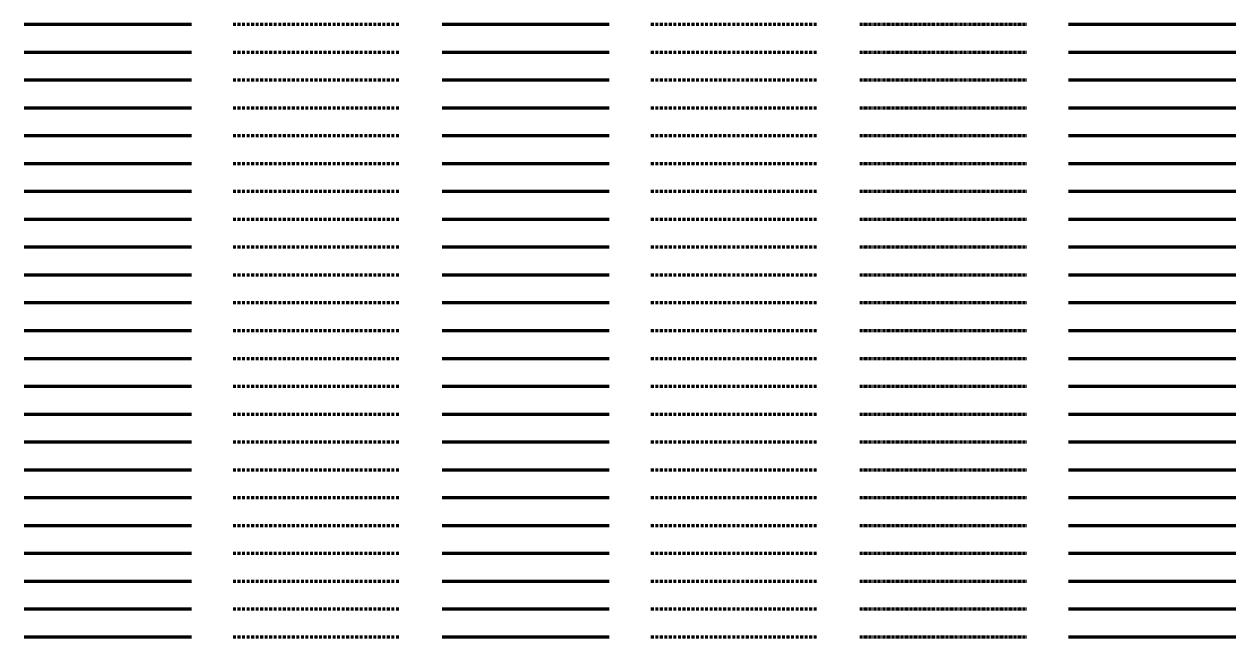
# Model space of a CAD drawing. Header units: metres. Extents: x -170 to 2070, y -13 to 14380.
# Drawn here: x 150 to 1020, y 5840 to 6280 of the extents above; entities that cross this region are included whole.
import ezdxf
from ezdxf.lldxf.tags import DXFTag

# ---------------------------------------------------------------- set-up
doc = ezdxf.new("R2010")
doc.units = ezdxf.units.M
doc.linetypes.add('KL-SO', pattern=[3.25, 2, -1.25])
doc.linetypes.add('KL-VERLATEN-SO', pattern=[3.25, 2, -0.5, 0.25, -0.5])
for name, color, linetype, lineweight in [('B-OI-KL-ET_LS_MANTELBUIS_ST_200-G', 7, 'Continuous', 70), ('B-OI-KL-ET_LS_MANTELBUIS_ST_200-RESERVE-G', 7, 'KL-RESERVE-SO', 70), ('B-OI-KL-ET_LS_MANTELBUIS_ST_200-VERLATEN-G', 7, 'KL-VERLATEN-SO', 70), ('B-OI-KL-ET_LS_MANTELBUIS_ST_216-G', 7, 'Continuous', 70), ('B-OI-KL-ET_LS_MANTELBUIS_ST_216-RESERVE-G', 7, 'KL-RESERVE-SO', 70), ('B-OI-KL-ET_LS_MANTELBUIS_ST_216-VERLATEN-G', 7, 'KL-VERLATEN-SO', 70), ('B-OI-KL-ET_LS_MANTELBUIS_ST_219.1-G', 7, 'Continuous', 70), ('B-OI-KL-ET_LS_MANTELBUIS_ST_219.1-RESERVE-G', 7, 'KL-RESERVE-SO', 70), ('B-OI-KL-ET_LS_MANTELBUIS_ST_219.1-VERLATEN-G', 7, 'KL-VERLATEN-SO', 70), ('B-OI-KL-ET_LS_MANTELBUIS_ST_250-G', 7, 'Continuous', 70), ('B-OI-KL-ET_LS_MANTELBUIS_ST_250-RESERVE-G', 7, 'KL-RESERVE-SO', 70), ('B-OI-KL-ET_LS_MANTELBUIS_ST_250-VERLATEN-G', 7, 'KL-VERLATEN-SO', 70), ('B-OI-KL-ET_LS_MANTELBUIS_ST_260-G', 7, 'Continuous', 70), ('B-OI-KL-ET_LS_MANTELBUIS_ST_260-RESERVE-G', 7, 'KL-RESERVE-SO', 70), ('B-OI-KL-ET_LS_MANTELBUIS_ST_260-VERLATEN-G', 7, 'KL-VERLATEN-SO', 70), ('B-OI-KL-ET_LS_MANTELBUIS_ST_267-G', 7, 'Continuous', 70), ('B-OI-KL-ET_LS_MANTELBUIS_ST_267-RESERVE-G', 7, 'KL-RESERVE-SO', 70), ('B-OI-KL-ET_LS_MANTELBUIS_ST_267-VERLATEN-G', 7, 'KL-VERLATEN-SO', 70), ('B-OI-KL-ET_LS_MANTELBUIS_ST_273-G', 7, 'Continuous', 70), ('B-OI-KL-ET_LS_MANTELBUIS_ST_273-RESERVE-G', 7, 'KL-RESERVE-SO', 70), ('B-OI-KL-ET_LS_MANTELBUIS_ST_273-VERLATEN-G', 7, 'KL-VERLATEN-SO', 70), ('B-OI-KL-ET_LS_MANTELBUIS_ST_280-G', 7, 'Continuous', 70), ('B-OI-KL-ET_LS_MANTELBUIS_ST_280-RESERVE-G', 7, 'KL-RESERVE-SO', 70), ('B-OI-KL-ET_LS_MANTELBUIS_ST_280-VERLATEN-G', 7, 'KL-VERLATEN-SO', 70), ('B-OI-KL-ET_LS_MANTELBUIS_ST_300-G', 7, 'Continuous', 70), ('B-OI-KL-ET_LS_MANTELBUIS_ST_300-RESERVE-G', 7, 'KL-RESERVE-SO', 70), ('B-OI-KL-ET_LS_MANTELBUIS_ST_300-VERLATEN-G', 7, 'KL-VERLATEN-SO', 70), ('B-OI-KL-ET_LS_MANTELBUIS_ST_323.9-G', 7, 'Continuous', 70), ('B-OI-KL-ET_LS_MANTELBUIS_ST_323.9-RESERVE-G', 7, 'KL-RESERVE-SO', 70), ('B-OI-KL-ET_LS_MANTELBUIS_ST_323.9-VERLATEN-G', 7, 'KL-VERLATEN-SO', 70), ('B-OI-KL-ET_LS_MANTELBUIS_ST_368-G', 7, 'Continuous', 70), ('B-OI-KL-ET_LS_MANTELBUIS_ST_368-RESERVE-G', 7, 'KL-RESERVE-SO', 70), ('B-OI-KL-ET_LS_MANTELBUIS_ST_368-VERLATEN-G', 7, 'KL-VERLATEN-SO', 70), ('B-OI-KL-ET_LS_MANTELBUIS_ST_40-G', 7, 'Continuous', 70), ('B-OI-KL-ET_LS_MANTELBUIS_ST_40-RESERVE-G', 7, 'KL-RESERVE-SO', 70), ('B-OI-KL-ET_LS_MANTELBUIS_ST_40-VERLATEN-G', 7, 'KL-VERLATEN-SO', 70), ('B-OI-KL-ET_LS_MANTELBUIS_ST_406.4-G', 7, 'Continuous', 70), ('B-OI-KL-ET_LS_MANTELBUIS_ST_406.4-RESERVE-G', 7, 'KL-RESERVE-SO', 70), ('B-OI-KL-ET_LS_MANTELBUIS_ST_406.4-VERLATEN-G', 7, 'KL-VERLATEN-SO', 70), ('B-OI-KL-ET_LS_MANTELBUIS_ST_419-G', 7, 'Continuous', 70), ('B-OI-KL-ET_LS_MANTELBUIS_ST_419-RESERVE-G', 7, 'KL-RESERVE-SO', 70), ('B-OI-KL-ET_LS_MANTELBUIS_ST_419-VERLATEN-G', 7, 'KL-VERLATEN-SO', 70), ('B-OI-KL-ET_LS_MANTELBUIS_ST_42.4-G', 7, 'Continuous', 70), ('B-OI-KL-ET_LS_MANTELBUIS_ST_42.4-RESERVE-G', 7, 'KL-RESERVE-SO', 70), ('B-OI-KL-ET_LS_MANTELBUIS_ST_42.4-VERLATEN-G', 7, 'KL-VERLATEN-SO', 70), ('B-OI-KL-ET_LS_MANTELBUIS_ST_48.3-G', 7, 'Continuous', 70), ('B-OI-KL-ET_LS_MANTELBUIS_ST_48.3-RESERVE-G', 7, 'KL-RESERVE-SO', 70), ('B-OI-KL-ET_LS_MANTELBUIS_ST_48.3-VERLATEN-G', 7, 'KL-VERLATEN-SO', 70), ('B-OI-KL-ET_LS_MANTELBUIS_ST_50-G', 7, 'Continuous', 70), ('B-OI-KL-ET_LS_MANTELBUIS_ST_50-RESERVE-G', 7, 'KL-RESERVE-SO', 70), ('B-OI-KL-ET_LS_MANTELBUIS_ST_50-VERLATEN-G', 7, 'KL-VERLATEN-SO', 70), ('B-OI-KL-ET_LS_MANTELBUIS_ST_500-G', 7, 'Continuous', 70), ('B-OI-KL-ET_LS_MANTELBUIS_ST_500-RESERVE-G', 7, 'KL-RESERVE-SO', 70), ('B-OI-KL-ET_LS_MANTELBUIS_ST_500-VERLATEN-G', 7, 'KL-VERLATEN-SO', 70), ('B-OI-KL-ET_LS_MANTELBUIS_ST_508-G', 7, 'Continuous', 70), ('B-OI-KL-ET_LS_MANTELBUIS_ST_508-RESERVE-G', 7, 'KL-RESERVE-SO', 70), ('B-OI-KL-ET_LS_MANTELBUIS_ST_508-VERLATEN-G', 7, 'KL-VERLATEN-SO', 70), ('B-OI-KL-ET_LS_MANTELBUIS_ST_521-G', 7, 'Continuous', 70), ('B-OI-KL-ET_LS_MANTELBUIS_ST_521-RESERVE-G', 7, 'KL-RESERVE-SO', 70), ('B-OI-KL-ET_LS_MANTELBUIS_ST_521-VERLATEN-G', 7, 'KL-VERLATEN-SO', 70), ('B-OI-KL-ET_LS_MANTELBUIS_ST_60.3-G', 7, 'Continuous', 70), ('B-OI-KL-ET_LS_MANTELBUIS_ST_60.3-RESERVE-G', 7, 'KL-RESERVE-SO', 70), ('B-OI-KL-ET_LS_MANTELBUIS_ST_60.3-VERLATEN-G', 7, 'KL-VERLATEN-SO', 70), ('B-OI-KL-ET_LS_MANTELBUIS_ST_600-G', 7, 'Continuous', 70), ('B-OI-KL-ET_LS_MANTELBUIS_ST_600-RESERVE-G', 7, 'KL-RESERVE-SO', 70), ('B-OI-KL-ET_LS_MANTELBUIS_ST_600-VERLATEN-G', 7, 'KL-VERLATEN-SO', 70), ('B-OI-KL-ET_LS_MANTELBUIS_ST_609-G', 7, 'Continuous', 70), ('B-OI-KL-ET_LS_MANTELBUIS_ST_609-RESERVE-G', 7, 'KL-RESERVE-SO', 70), ('B-OI-KL-ET_LS_MANTELBUIS_ST_609-VERLATEN-G', 7, 'KL-VERLATEN-SO', 70), ('N-OI-KL-ET_LS_MANTELBUIS_ST_200-G', 10, 'KL-SO', 70), ('N-OI-KL-ET_LS_MANTELBUIS_ST_216-G', 10, 'KL-SO', 70), ('N-OI-KL-ET_LS_MANTELBUIS_ST_219.1-G', 10, 'KL-SO', 70), ('N-OI-KL-ET_LS_MANTELBUIS_ST_250-G', 10, 'KL-SO', 70), ('N-OI-KL-ET_LS_MANTELBUIS_ST_260-G', 10, 'KL-SO', 70), ('N-OI-KL-ET_LS_MANTELBUIS_ST_267-G', 10, 'KL-SO', 70), ('N-OI-KL-ET_LS_MANTELBUIS_ST_273-G', 10, 'KL-SO', 70), ('N-OI-KL-ET_LS_MANTELBUIS_ST_280-G', 10, 'KL-SO', 70), ('N-OI-KL-ET_LS_MANTELBUIS_ST_300-G', 10, 'KL-SO', 70), ('N-OI-KL-ET_LS_MANTELBUIS_ST_323.9-G', 10, 'KL-SO', 70), ('N-OI-KL-ET_LS_MANTELBUIS_ST_368-G', 10, 'KL-SO', 70), ('N-OI-KL-ET_LS_MANTELBUIS_ST_40-G', 10, 'KL-SO', 70), ('N-OI-KL-ET_LS_MANTELBUIS_ST_406.4-G', 10, 'KL-SO', 70), ('N-OI-KL-ET_LS_MANTELBUIS_ST_419-G', 10, 'KL-SO', 70), ('N-OI-KL-ET_LS_MANTELBUIS_ST_42.4-G', 10, 'KL-SO', 70), ('N-OI-KL-ET_LS_MANTELBUIS_ST_48.3-G', 10, 'KL-SO', 70), ('N-OI-KL-ET_LS_MANTELBUIS_ST_50-G', 10, 'KL-SO', 70), ('N-OI-KL-ET_LS_MANTELBUIS_ST_500-G', 10, 'KL-SO', 70), ('N-OI-KL-ET_LS_MANTELBUIS_ST_508-G', 10, 'KL-SO', 70), ('N-OI-KL-ET_LS_MANTELBUIS_ST_521-G', 10, 'KL-SO', 70), ('N-OI-KL-ET_LS_MANTELBUIS_ST_60.3-G', 10, 'KL-SO', 70), ('N-OI-KL-ET_LS_MANTELBUIS_ST_600-G', 10, 'KL-SO', 70), ('N-OI-KL-ET_LS_MANTELBUIS_ST_609-G', 10, 'KL-SO', 70), ('R-OI-KL-ET_LS_MANTELBUIS_ST_200-G', 10, 'KL-SO', 70), ('R-OI-KL-ET_LS_MANTELBUIS_ST_216-G', 10, 'KL-SO', 70), ('R-OI-KL-ET_LS_MANTELBUIS_ST_219.1-G', 10, 'KL-SO', 70), ('R-OI-KL-ET_LS_MANTELBUIS_ST_250-G', 10, 'KL-SO', 70), ('R-OI-KL-ET_LS_MANTELBUIS_ST_260-G', 10, 'KL-SO', 70), ('R-OI-KL-ET_LS_MANTELBUIS_ST_267-G', 10, 'KL-SO', 70), ('R-OI-KL-ET_LS_MANTELBUIS_ST_273-G', 10, 'KL-SO', 70), ('R-OI-KL-ET_LS_MANTELBUIS_ST_280-G', 10, 'KL-SO', 70), ('R-OI-KL-ET_LS_MANTELBUIS_ST_300-G', 10, 'KL-SO', 70), ('R-OI-KL-ET_LS_MANTELBUIS_ST_323.9-G', 10, 'KL-SO', 70), ('R-OI-KL-ET_LS_MANTELBUIS_ST_368-G', 10, 'KL-SO', 70), ('R-OI-KL-ET_LS_MANTELBUIS_ST_40-G', 10, 'KL-SO', 70), ('R-OI-KL-ET_LS_MANTELBUIS_ST_406.4-G', 10, 'KL-SO', 70), ('R-OI-KL-ET_LS_MANTELBUIS_ST_419-G', 10, 'KL-SO', 70), ('R-OI-KL-ET_LS_MANTELBUIS_ST_42.4-G', 10, 'KL-SO', 70), ('R-OI-KL-ET_LS_MANTELBUIS_ST_48.3-G', 10, 'KL-SO', 70), ('R-OI-KL-ET_LS_MANTELBUIS_ST_50-G', 10, 'KL-SO', 70), ('R-OI-KL-ET_LS_MANTELBUIS_ST_500-G', 10, 'KL-SO', 70), ('R-OI-KL-ET_LS_MANTELBUIS_ST_508-G', 10, 'KL-SO', 70), ('R-OI-KL-ET_LS_MANTELBUIS_ST_521-G', 10, 'KL-SO', 70), ('R-OI-KL-ET_LS_MANTELBUIS_ST_60.3-G', 10, 'KL-SO', 70), ('R-OI-KL-ET_LS_MANTELBUIS_ST_600-G', 10, 'KL-SO', 70), ('R-OI-KL-ET_LS_MANTELBUIS_ST_609-G', 10, 'KL-SO', 70), ('V-OI-KL-ET_LS_MANTELBUIS_ST_200-G', 7, 'V-KL-SO', 70), ('V-OI-KL-ET_LS_MANTELBUIS_ST_216-G', 7, 'V-KL-SO', 70), ('V-OI-KL-ET_LS_MANTELBUIS_ST_219.1-G', 7, 'V-KL-SO', 70), ('V-OI-KL-ET_LS_MANTELBUIS_ST_250-G', 7, 'V-KL-SO', 70), ('V-OI-KL-ET_LS_MANTELBUIS_ST_260-G', 7, 'V-KL-SO', 70), ('V-OI-KL-ET_LS_MANTELBUIS_ST_267-G', 7, 'V-KL-SO', 70), ('V-OI-KL-ET_LS_MANTELBUIS_ST_273-G', 7, 'V-KL-SO', 70), ('V-OI-KL-ET_LS_MANTELBUIS_ST_280-G', 7, 'V-KL-SO', 70), ('V-OI-KL-ET_LS_MANTELBUIS_ST_300-G', 7, 'V-KL-SO', 70), ('V-OI-KL-ET_LS_MANTELBUIS_ST_323.9-G', 7, 'V-KL-SO', 70), ('V-OI-KL-ET_LS_MANTELBUIS_ST_368-G', 7, 'V-KL-SO', 70), ('V-OI-KL-ET_LS_MANTELBUIS_ST_40-G', 7, 'V-KL-SO', 70), ('V-OI-KL-ET_LS_MANTELBUIS_ST_406.4-G', 7, 'V-KL-SO', 70), ('V-OI-KL-ET_LS_MANTELBUIS_ST_419-G', 7, 'V-KL-SO', 70), ('V-OI-KL-ET_LS_MANTELBUIS_ST_42.4-G', 7, 'V-KL-SO', 70), ('V-OI-KL-ET_LS_MANTELBUIS_ST_48.3-G', 7, 'V-KL-SO', 70), ('V-OI-KL-ET_LS_MANTELBUIS_ST_50-G', 7, 'V-KL-SO', 70), ('V-OI-KL-ET_LS_MANTELBUIS_ST_500-G', 7, 'V-KL-SO', 70), ('V-OI-KL-ET_LS_MANTELBUIS_ST_508-G', 7, 'V-KL-SO', 70), ('V-OI-KL-ET_LS_MANTELBUIS_ST_521-G', 7, 'V-KL-SO', 70), ('V-OI-KL-ET_LS_MANTELBUIS_ST_60.3-G', 7, 'V-KL-SO', 70), ('V-OI-KL-ET_LS_MANTELBUIS_ST_600-G', 7, 'V-KL-SO', 70), ('V-OI-KL-ET_LS_MANTELBUIS_ST_609-G', 7, 'V-KL-SO', 70)]:
    doc.layers.add(name, color=color, linetype=linetype, lineweight=lineweight)
doc.styles.get("Standard").update_dxf_attribs({"font": 'NLCS-ISO.ttf'})
tags = doc.linetypes.add('KL-RESERVE-SO', pattern='A,7,-2,["RS",Standard,S=1,R=0,X=-1,Y=-0.5],-1.5', length=10.5).pattern_tags.tags
tags[6] = DXFTag(74, 10)
doc.linetypes.add('V-KL-SO', pattern='A,2,[24,nlcs.shx,S=0.75,R=0,X=0,Y=0],2', length=4)

msp = doc.modelspace()

# ---------------------------------------------------------------- linework, layer by layer
at = {"layer": 'B-OI-KL-ET_LS_MANTELBUIS_ST_200-G'}
msp.add_line((150, 5840), (270, 5840), dxfattribs=at)
at = {"layer": 'B-OI-KL-ET_LS_MANTELBUIS_ST_200-RESERVE-G'}
msp.add_line((900, 5840), (1020, 5840), dxfattribs=at)
at = {"layer": 'B-OI-KL-ET_LS_MANTELBUIS_ST_200-VERLATEN-G'}
msp.add_line((750, 5840), (870, 5840), dxfattribs=at)
at = {"layer": 'B-OI-KL-ET_LS_MANTELBUIS_ST_216-G'}
msp.add_line((150, 5860), (270, 5860), dxfattribs=at)
at = {"layer": 'B-OI-KL-ET_LS_MANTELBUIS_ST_216-RESERVE-G'}
msp.add_line((900, 5860), (1020, 5860), dxfattribs=at)
at = {"layer": 'B-OI-KL-ET_LS_MANTELBUIS_ST_216-VERLATEN-G'}
msp.add_line((750, 5860), (870, 5860), dxfattribs=at)
at = {"layer": 'B-OI-KL-ET_LS_MANTELBUIS_ST_219.1-G'}
msp.add_line((150, 5880), (270, 5880), dxfattribs=at)
at = {"layer": 'B-OI-KL-ET_LS_MANTELBUIS_ST_219.1-RESERVE-G'}
msp.add_line((900, 5880), (1020, 5880), dxfattribs=at)
at = {"layer": 'B-OI-KL-ET_LS_MANTELBUIS_ST_219.1-VERLATEN-G'}
msp.add_line((750, 5880), (870, 5880), dxfattribs=at)
at = {"layer": 'B-OI-KL-ET_LS_MANTELBUIS_ST_250-G'}
msp.add_line((150, 5900), (270, 5900), dxfattribs=at)
at = {"layer": 'B-OI-KL-ET_LS_MANTELBUIS_ST_250-RESERVE-G'}
msp.add_line((900, 5900), (1020, 5900), dxfattribs=at)
at = {"layer": 'B-OI-KL-ET_LS_MANTELBUIS_ST_250-VERLATEN-G'}
msp.add_line((750, 5900), (870, 5900), dxfattribs=at)
at = {"layer": 'B-OI-KL-ET_LS_MANTELBUIS_ST_260-G'}
msp.add_line((150, 5920), (270, 5920), dxfattribs=at)
at = {"layer": 'B-OI-KL-ET_LS_MANTELBUIS_ST_260-RESERVE-G'}
msp.add_line((900, 5920), (1020, 5920), dxfattribs=at)
at = {"layer": 'B-OI-KL-ET_LS_MANTELBUIS_ST_260-VERLATEN-G'}
msp.add_line((750, 5920), (870, 5920), dxfattribs=at)
at = {"layer": 'B-OI-KL-ET_LS_MANTELBUIS_ST_267-G'}
msp.add_line((150, 5940), (270, 5940), dxfattribs=at)
at = {"layer": 'B-OI-KL-ET_LS_MANTELBUIS_ST_267-RESERVE-G'}
msp.add_line((900, 5940), (1020, 5940), dxfattribs=at)
at = {"layer": 'B-OI-KL-ET_LS_MANTELBUIS_ST_267-VERLATEN-G'}
msp.add_line((750, 5940), (870, 5940), dxfattribs=at)
at = {"layer": 'B-OI-KL-ET_LS_MANTELBUIS_ST_273-G'}
msp.add_line((150, 5960), (270, 5960), dxfattribs=at)
at = {"layer": 'B-OI-KL-ET_LS_MANTELBUIS_ST_273-RESERVE-G'}
msp.add_line((900, 5960), (1020, 5960), dxfattribs=at)
at = {"layer": 'B-OI-KL-ET_LS_MANTELBUIS_ST_273-VERLATEN-G'}
msp.add_line((750, 5960), (870, 5960), dxfattribs=at)
at = {"layer": 'B-OI-KL-ET_LS_MANTELBUIS_ST_280-G'}
msp.add_line((150, 5980), (270, 5980), dxfattribs=at)
at = {"layer": 'B-OI-KL-ET_LS_MANTELBUIS_ST_280-RESERVE-G'}
msp.add_line((900, 5980), (1020, 5980), dxfattribs=at)
at = {"layer": 'B-OI-KL-ET_LS_MANTELBUIS_ST_280-VERLATEN-G'}
msp.add_line((750, 5980), (870, 5980), dxfattribs=at)
at = {"layer": 'B-OI-KL-ET_LS_MANTELBUIS_ST_300-G'}
msp.add_line((150, 6000), (270, 6000), dxfattribs=at)
at = {"layer": 'B-OI-KL-ET_LS_MANTELBUIS_ST_300-RESERVE-G'}
msp.add_line((900, 6000), (1020, 6000), dxfattribs=at)
at = {"layer": 'B-OI-KL-ET_LS_MANTELBUIS_ST_300-VERLATEN-G'}
msp.add_line((750, 6000), (870, 6000), dxfattribs=at)
at = {"layer": 'B-OI-KL-ET_LS_MANTELBUIS_ST_323.9-G'}
msp.add_line((150, 6020), (270, 6020), dxfattribs=at)
at = {"layer": 'B-OI-KL-ET_LS_MANTELBUIS_ST_323.9-RESERVE-G'}
msp.add_line((900, 6020), (1020, 6020), dxfattribs=at)
at = {"layer": 'B-OI-KL-ET_LS_MANTELBUIS_ST_323.9-VERLATEN-G'}
msp.add_line((750, 6020), (870, 6020), dxfattribs=at)
at = {"layer": 'B-OI-KL-ET_LS_MANTELBUIS_ST_368-G'}
msp.add_line((150, 6040), (270, 6040), dxfattribs=at)
at = {"layer": 'B-OI-KL-ET_LS_MANTELBUIS_ST_368-RESERVE-G'}
msp.add_line((900, 6040), (1020, 6040), dxfattribs=at)
at = {"layer": 'B-OI-KL-ET_LS_MANTELBUIS_ST_368-VERLATEN-G'}
msp.add_line((750, 6040), (870, 6040), dxfattribs=at)
at = {"layer": 'B-OI-KL-ET_LS_MANTELBUIS_ST_40-G'}
msp.add_line((150, 6060), (270, 6060), dxfattribs=at)
at = {"layer": 'B-OI-KL-ET_LS_MANTELBUIS_ST_40-RESERVE-G'}
msp.add_line((900, 6060), (1020, 6060), dxfattribs=at)
at = {"layer": 'B-OI-KL-ET_LS_MANTELBUIS_ST_40-VERLATEN-G'}
msp.add_line((750, 6060), (870, 6060), dxfattribs=at)
at = {"layer": 'B-OI-KL-ET_LS_MANTELBUIS_ST_406.4-G'}
msp.add_line((150, 6080), (270, 6080), dxfattribs=at)
at = {"layer": 'B-OI-KL-ET_LS_MANTELBUIS_ST_406.4-RESERVE-G'}
msp.add_line((900, 6080), (1020, 6080), dxfattribs=at)
at = {"layer": 'B-OI-KL-ET_LS_MANTELBUIS_ST_406.4-VERLATEN-G'}
msp.add_line((750, 6080), (870, 6080), dxfattribs=at)
at = {"layer": 'B-OI-KL-ET_LS_MANTELBUIS_ST_419-G'}
msp.add_line((150, 6100), (270, 6100), dxfattribs=at)
at = {"layer": 'B-OI-KL-ET_LS_MANTELBUIS_ST_419-RESERVE-G'}
msp.add_line((900, 6100), (1020, 6100), dxfattribs=at)
at = {"layer": 'B-OI-KL-ET_LS_MANTELBUIS_ST_419-VERLATEN-G'}
msp.add_line((750, 6100), (870, 6100), dxfattribs=at)
at = {"layer": 'B-OI-KL-ET_LS_MANTELBUIS_ST_42.4-G'}
msp.add_line((150, 6120), (270, 6120), dxfattribs=at)
at = {"layer": 'B-OI-KL-ET_LS_MANTELBUIS_ST_42.4-RESERVE-G'}
msp.add_line((900, 6120), (1020, 6120), dxfattribs=at)
at = {"layer": 'B-OI-KL-ET_LS_MANTELBUIS_ST_42.4-VERLATEN-G'}
msp.add_line((750, 6120), (870, 6120), dxfattribs=at)
at = {"layer": 'B-OI-KL-ET_LS_MANTELBUIS_ST_48.3-G'}
msp.add_line((150, 6140), (270, 6140), dxfattribs=at)
at = {"layer": 'B-OI-KL-ET_LS_MANTELBUIS_ST_48.3-RESERVE-G'}
msp.add_line((900, 6140), (1020, 6140), dxfattribs=at)
at = {"layer": 'B-OI-KL-ET_LS_MANTELBUIS_ST_48.3-VERLATEN-G'}
msp.add_line((750, 6140), (870, 6140), dxfattribs=at)
at = {"layer": 'B-OI-KL-ET_LS_MANTELBUIS_ST_50-G'}
msp.add_line((150, 6160), (270, 6160), dxfattribs=at)
at = {"layer": 'B-OI-KL-ET_LS_MANTELBUIS_ST_50-RESERVE-G'}
msp.add_line((900, 6160), (1020, 6160), dxfattribs=at)
at = {"layer": 'B-OI-KL-ET_LS_MANTELBUIS_ST_50-VERLATEN-G'}
msp.add_line((750, 6160), (870, 6160), dxfattribs=at)
at = {"layer": 'B-OI-KL-ET_LS_MANTELBUIS_ST_500-G'}
msp.add_line((150, 6180), (270, 6180), dxfattribs=at)
at = {"layer": 'B-OI-KL-ET_LS_MANTELBUIS_ST_500-RESERVE-G'}
msp.add_line((900, 6180), (1020, 6180), dxfattribs=at)
at = {"layer": 'B-OI-KL-ET_LS_MANTELBUIS_ST_500-VERLATEN-G'}
msp.add_line((750, 6180), (870, 6180), dxfattribs=at)
at = {"layer": 'B-OI-KL-ET_LS_MANTELBUIS_ST_508-G'}
msp.add_line((150, 6200), (270, 6200), dxfattribs=at)
at = {"layer": 'B-OI-KL-ET_LS_MANTELBUIS_ST_508-RESERVE-G'}
msp.add_line((900, 6200), (1020, 6200), dxfattribs=at)
at = {"layer": 'B-OI-KL-ET_LS_MANTELBUIS_ST_508-VERLATEN-G'}
msp.add_line((750, 6200), (870, 6200), dxfattribs=at)
at = {"layer": 'B-OI-KL-ET_LS_MANTELBUIS_ST_521-G'}
msp.add_line((150, 6220), (270, 6220), dxfattribs=at)
at = {"layer": 'B-OI-KL-ET_LS_MANTELBUIS_ST_521-RESERVE-G'}
msp.add_line((900, 6220), (1020, 6220), dxfattribs=at)
at = {"layer": 'B-OI-KL-ET_LS_MANTELBUIS_ST_521-VERLATEN-G'}
msp.add_line((750, 6220), (870, 6220), dxfattribs=at)
at = {"layer": 'B-OI-KL-ET_LS_MANTELBUIS_ST_60.3-G'}
msp.add_line((150, 6240), (270, 6240), dxfattribs=at)
at = {"layer": 'B-OI-KL-ET_LS_MANTELBUIS_ST_60.3-RESERVE-G'}
msp.add_line((900, 6240), (1020, 6240), dxfattribs=at)
at = {"layer": 'B-OI-KL-ET_LS_MANTELBUIS_ST_60.3-VERLATEN-G'}
msp.add_line((750, 6240), (870, 6240), dxfattribs=at)
at = {"layer": 'B-OI-KL-ET_LS_MANTELBUIS_ST_600-G'}
msp.add_line((150, 6260), (270, 6260), dxfattribs=at)
at = {"layer": 'B-OI-KL-ET_LS_MANTELBUIS_ST_600-RESERVE-G'}
msp.add_line((900, 6260), (1020, 6260), dxfattribs=at)
at = {"layer": 'B-OI-KL-ET_LS_MANTELBUIS_ST_600-VERLATEN-G'}
msp.add_line((750, 6260), (870, 6260), dxfattribs=at)
at = {"layer": 'B-OI-KL-ET_LS_MANTELBUIS_ST_609-G'}
msp.add_line((150, 6280), (270, 6280), dxfattribs=at)
at = {"layer": 'B-OI-KL-ET_LS_MANTELBUIS_ST_609-RESERVE-G'}
msp.add_line((900, 6280), (1020, 6280), dxfattribs=at)
at = {"layer": 'B-OI-KL-ET_LS_MANTELBUIS_ST_609-VERLATEN-G'}
msp.add_line((750, 6280), (870, 6280), dxfattribs=at)
at = {"layer": 'N-OI-KL-ET_LS_MANTELBUIS_ST_200-G'}
msp.add_line((300, 5840), (420, 5840), dxfattribs=at)
at = {"layer": 'N-OI-KL-ET_LS_MANTELBUIS_ST_216-G'}
msp.add_line((300, 5860), (420, 5860), dxfattribs=at)
at = {"layer": 'N-OI-KL-ET_LS_MANTELBUIS_ST_219.1-G'}
msp.add_line((300, 5880), (420, 5880), dxfattribs=at)
at = {"layer": 'N-OI-KL-ET_LS_MANTELBUIS_ST_250-G'}
msp.add_line((300, 5900), (420, 5900), dxfattribs=at)
at = {"layer": 'N-OI-KL-ET_LS_MANTELBUIS_ST_260-G'}
msp.add_line((300, 5920), (420, 5920), dxfattribs=at)
at = {"layer": 'N-OI-KL-ET_LS_MANTELBUIS_ST_267-G'}
msp.add_line((300, 5940), (420, 5940), dxfattribs=at)
at = {"layer": 'N-OI-KL-ET_LS_MANTELBUIS_ST_273-G'}
msp.add_line((300, 5960), (420, 5960), dxfattribs=at)
at = {"layer": 'N-OI-KL-ET_LS_MANTELBUIS_ST_280-G'}
msp.add_line((300, 5980), (420, 5980), dxfattribs=at)
at = {"layer": 'N-OI-KL-ET_LS_MANTELBUIS_ST_300-G'}
msp.add_line((300, 6000), (420, 6000), dxfattribs=at)
at = {"layer": 'N-OI-KL-ET_LS_MANTELBUIS_ST_323.9-G'}
msp.add_line((300, 6020), (420, 6020), dxfattribs=at)
at = {"layer": 'N-OI-KL-ET_LS_MANTELBUIS_ST_368-G'}
msp.add_line((300, 6040), (420, 6040), dxfattribs=at)
at = {"layer": 'N-OI-KL-ET_LS_MANTELBUIS_ST_40-G'}
msp.add_line((300, 6060), (420, 6060), dxfattribs=at)
at = {"layer": 'N-OI-KL-ET_LS_MANTELBUIS_ST_406.4-G'}
msp.add_line((300, 6080), (420, 6080), dxfattribs=at)
at = {"layer": 'N-OI-KL-ET_LS_MANTELBUIS_ST_419-G'}
msp.add_line((300, 6100), (420, 6100), dxfattribs=at)
at = {"layer": 'N-OI-KL-ET_LS_MANTELBUIS_ST_42.4-G'}
msp.add_line((300, 6120), (420, 6120), dxfattribs=at)
at = {"layer": 'N-OI-KL-ET_LS_MANTELBUIS_ST_48.3-G'}
msp.add_line((300, 6140), (420, 6140), dxfattribs=at)
at = {"layer": 'N-OI-KL-ET_LS_MANTELBUIS_ST_50-G'}
msp.add_line((300, 6160), (420, 6160), dxfattribs=at)
at = {"layer": 'N-OI-KL-ET_LS_MANTELBUIS_ST_500-G'}
msp.add_line((300, 6180), (420, 6180), dxfattribs=at)
at = {"layer": 'N-OI-KL-ET_LS_MANTELBUIS_ST_508-G'}
msp.add_line((300, 6200), (420, 6200), dxfattribs=at)
at = {"layer": 'N-OI-KL-ET_LS_MANTELBUIS_ST_521-G'}
msp.add_line((300, 6220), (420, 6220), dxfattribs=at)
at = {"layer": 'N-OI-KL-ET_LS_MANTELBUIS_ST_60.3-G'}
msp.add_line((300, 6240), (420, 6240), dxfattribs=at)
at = {"layer": 'N-OI-KL-ET_LS_MANTELBUIS_ST_600-G'}
msp.add_line((300, 6260), (420, 6260), dxfattribs=at)
at = {"layer": 'N-OI-KL-ET_LS_MANTELBUIS_ST_609-G'}
msp.add_line((300, 6280), (420, 6280), dxfattribs=at)
at = {"layer": 'R-OI-KL-ET_LS_MANTELBUIS_ST_200-G'}
msp.add_line((600, 5840), (720, 5840), dxfattribs=at)
at = {"layer": 'R-OI-KL-ET_LS_MANTELBUIS_ST_216-G'}
msp.add_line((600, 5860), (720, 5860), dxfattribs=at)
at = {"layer": 'R-OI-KL-ET_LS_MANTELBUIS_ST_219.1-G'}
msp.add_line((600, 5880), (720, 5880), dxfattribs=at)
at = {"layer": 'R-OI-KL-ET_LS_MANTELBUIS_ST_250-G'}
msp.add_line((600, 5900), (720, 5900), dxfattribs=at)
at = {"layer": 'R-OI-KL-ET_LS_MANTELBUIS_ST_260-G'}
msp.add_line((600, 5920), (720, 5920), dxfattribs=at)
at = {"layer": 'R-OI-KL-ET_LS_MANTELBUIS_ST_267-G'}
msp.add_line((600, 5940), (720, 5940), dxfattribs=at)
at = {"layer": 'R-OI-KL-ET_LS_MANTELBUIS_ST_273-G'}
msp.add_line((600, 5960), (720, 5960), dxfattribs=at)
at = {"layer": 'R-OI-KL-ET_LS_MANTELBUIS_ST_280-G'}
msp.add_line((600, 5980), (720, 5980), dxfattribs=at)
at = {"layer": 'R-OI-KL-ET_LS_MANTELBUIS_ST_300-G'}
msp.add_line((600, 6000), (720, 6000), dxfattribs=at)
at = {"layer": 'R-OI-KL-ET_LS_MANTELBUIS_ST_323.9-G'}
msp.add_line((600, 6020), (720, 6020), dxfattribs=at)
at = {"layer": 'R-OI-KL-ET_LS_MANTELBUIS_ST_368-G'}
msp.add_line((600, 6040), (720, 6040), dxfattribs=at)
at = {"layer": 'R-OI-KL-ET_LS_MANTELBUIS_ST_40-G'}
msp.add_line((600, 6060), (720, 6060), dxfattribs=at)
at = {"layer": 'R-OI-KL-ET_LS_MANTELBUIS_ST_406.4-G'}
msp.add_line((600, 6080), (720, 6080), dxfattribs=at)
at = {"layer": 'R-OI-KL-ET_LS_MANTELBUIS_ST_419-G'}
msp.add_line((600, 6100), (720, 6100), dxfattribs=at)
at = {"layer": 'R-OI-KL-ET_LS_MANTELBUIS_ST_42.4-G'}
msp.add_line((600, 6120), (720, 6120), dxfattribs=at)
at = {"layer": 'R-OI-KL-ET_LS_MANTELBUIS_ST_48.3-G'}
msp.add_line((600, 6140), (720, 6140), dxfattribs=at)
at = {"layer": 'R-OI-KL-ET_LS_MANTELBUIS_ST_50-G'}
msp.add_line((600, 6160), (720, 6160), dxfattribs=at)
at = {"layer": 'R-OI-KL-ET_LS_MANTELBUIS_ST_500-G'}
msp.add_line((600, 6180), (720, 6180), dxfattribs=at)
at = {"layer": 'R-OI-KL-ET_LS_MANTELBUIS_ST_508-G'}
msp.add_line((600, 6200), (720, 6200), dxfattribs=at)
at = {"layer": 'R-OI-KL-ET_LS_MANTELBUIS_ST_521-G'}
msp.add_line((600, 6220), (720, 6220), dxfattribs=at)
at = {"layer": 'R-OI-KL-ET_LS_MANTELBUIS_ST_60.3-G'}
msp.add_line((600, 6240), (720, 6240), dxfattribs=at)
at = {"layer": 'R-OI-KL-ET_LS_MANTELBUIS_ST_600-G'}
msp.add_line((600, 6260), (720, 6260), dxfattribs=at)
at = {"layer": 'R-OI-KL-ET_LS_MANTELBUIS_ST_609-G'}
msp.add_line((600, 6280), (720, 6280), dxfattribs=at)
at = {"layer": 'V-OI-KL-ET_LS_MANTELBUIS_ST_200-G'}
msp.add_line((450, 5840), (570, 5840), dxfattribs=at)
at = {"layer": 'V-OI-KL-ET_LS_MANTELBUIS_ST_216-G'}
msp.add_line((450, 5860), (570, 5860), dxfattribs=at)
at = {"layer": 'V-OI-KL-ET_LS_MANTELBUIS_ST_219.1-G'}
msp.add_line((450, 5880), (570, 5880), dxfattribs=at)
at = {"layer": 'V-OI-KL-ET_LS_MANTELBUIS_ST_250-G'}
msp.add_line((450, 5900), (570, 5900), dxfattribs=at)
at = {"layer": 'V-OI-KL-ET_LS_MANTELBUIS_ST_260-G'}
msp.add_line((450, 5920), (570, 5920), dxfattribs=at)
at = {"layer": 'V-OI-KL-ET_LS_MANTELBUIS_ST_267-G'}
msp.add_line((450, 5940), (570, 5940), dxfattribs=at)
at = {"layer": 'V-OI-KL-ET_LS_MANTELBUIS_ST_273-G'}
msp.add_line((450, 5960), (570, 5960), dxfattribs=at)
at = {"layer": 'V-OI-KL-ET_LS_MANTELBUIS_ST_280-G'}
msp.add_line((450, 5980), (570, 5980), dxfattribs=at)
at = {"layer": 'V-OI-KL-ET_LS_MANTELBUIS_ST_300-G'}
msp.add_line((450, 6000), (570, 6000), dxfattribs=at)
at = {"layer": 'V-OI-KL-ET_LS_MANTELBUIS_ST_323.9-G'}
msp.add_line((450, 6020), (570, 6020), dxfattribs=at)
at = {"layer": 'V-OI-KL-ET_LS_MANTELBUIS_ST_368-G'}
msp.add_line((450, 6040), (570, 6040), dxfattribs=at)
at = {"layer": 'V-OI-KL-ET_LS_MANTELBUIS_ST_40-G'}
msp.add_line((450, 6060), (570, 6060), dxfattribs=at)
at = {"layer": 'V-OI-KL-ET_LS_MANTELBUIS_ST_406.4-G'}
msp.add_line((450, 6080), (570, 6080), dxfattribs=at)
at = {"layer": 'V-OI-KL-ET_LS_MANTELBUIS_ST_419-G'}
msp.add_line((450, 6100), (570, 6100), dxfattribs=at)
at = {"layer": 'V-OI-KL-ET_LS_MANTELBUIS_ST_42.4-G'}
msp.add_line((450, 6120), (570, 6120), dxfattribs=at)
at = {"layer": 'V-OI-KL-ET_LS_MANTELBUIS_ST_48.3-G'}
msp.add_line((450, 6140), (570, 6140), dxfattribs=at)
at = {"layer": 'V-OI-KL-ET_LS_MANTELBUIS_ST_50-G'}
msp.add_line((450, 6160), (570, 6160), dxfattribs=at)
at = {"layer": 'V-OI-KL-ET_LS_MANTELBUIS_ST_500-G'}
msp.add_line((450, 6180), (570, 6180), dxfattribs=at)
at = {"layer": 'V-OI-KL-ET_LS_MANTELBUIS_ST_508-G'}
msp.add_line((450, 6200), (570, 6200), dxfattribs=at)
at = {"layer": 'V-OI-KL-ET_LS_MANTELBUIS_ST_521-G'}
msp.add_line((450, 6220), (570, 6220), dxfattribs=at)
at = {"layer": 'V-OI-KL-ET_LS_MANTELBUIS_ST_60.3-G'}
msp.add_line((450, 6240), (570, 6240), dxfattribs=at)
at = {"layer": 'V-OI-KL-ET_LS_MANTELBUIS_ST_600-G'}
msp.add_line((450, 6260), (570, 6260), dxfattribs=at)
at = {"layer": 'V-OI-KL-ET_LS_MANTELBUIS_ST_609-G'}
msp.add_line((450, 6280), (570, 6280), dxfattribs=at)

doc.saveas('drawing.dxf')
